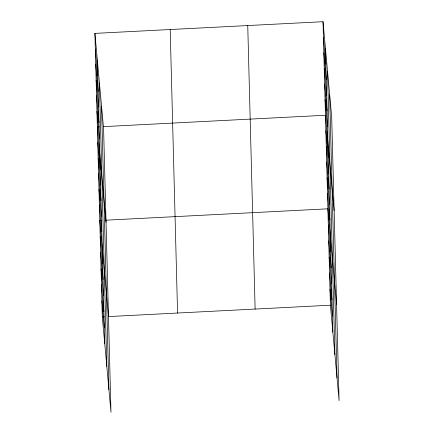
<?xml version="1.0" encoding="UTF-8"?>
<svg xmlns="http://www.w3.org/2000/svg" width="434" height="434" viewBox="0 0 434 434"><rect width="100%" height="100%" fill="white"/><g stroke="black" fill="none" stroke-linecap="round" stroke-linejoin="round"><path stroke-width="0.65" d="M94.916 33.385L103.601 128.795L110.979 412.3L102.299 316.896L94.916 33.385L323.021 21.7L331.701 117.104L339.084 400.615L330.399 305.205L323.021 21.7M99.37 126.842L97.352 126.945L106.037 222.349M103.4 126.636L325.457 115.26L334.137 210.664M101.806 220.396L99.787 220.499L108.473 315.909M105.836 220.19L327.892 208.814L336.572 304.223M102.299 316.896L104.312 316.787M108.348 316.581L330.399 305.205M323.428 37.291L325.874 64.189M323.835 52.888L326.281 79.785M324.236 68.48L326.688 95.377M324.643 84.071L327.09 110.968M325.05 99.663L327.496 126.56M325.863 130.851L328.31 157.748M326.27 146.442L328.717 173.34M326.672 162.034L329.124 188.931M327.079 177.631L329.525 204.528M327.486 193.222L329.932 220.119M328.31 224.883L330.757 251.78M328.728 240.946L331.175 267.843M329.146 257.009L331.592 283.907M329.563 273.078L332.01 299.975M329.981 289.142L332.433 316.039M95.323 48.977L97.769 75.874M95.73 64.574L98.176 91.471M96.136 80.165L98.583 107.062M96.538 95.757L98.99 122.654M96.945 111.348L99.391 138.251M97.758 142.536L100.205 169.434M98.165 158.128L100.612 185.025M98.572 173.725L101.019 200.622M98.974 189.316L101.426 216.213M99.381 204.908L101.827 231.805M100.205 236.568L102.652 263.465M100.623 252.631L103.07 279.529M101.041 268.695L103.493 295.592M101.458 284.764L103.91 311.661M101.882 300.827L104.328 327.724M329.645 94.498L337.028 378.003M327.524 71.203L334.907 354.714M325.467 48.597L332.851 332.102M247.743 25.557L255.127 309.062M170.193 29.528L177.571 313.039M101.54 106.184L108.923 389.694M99.424 82.894L106.802 366.399M97.362 60.283L104.746 343.793"/></g></svg>
